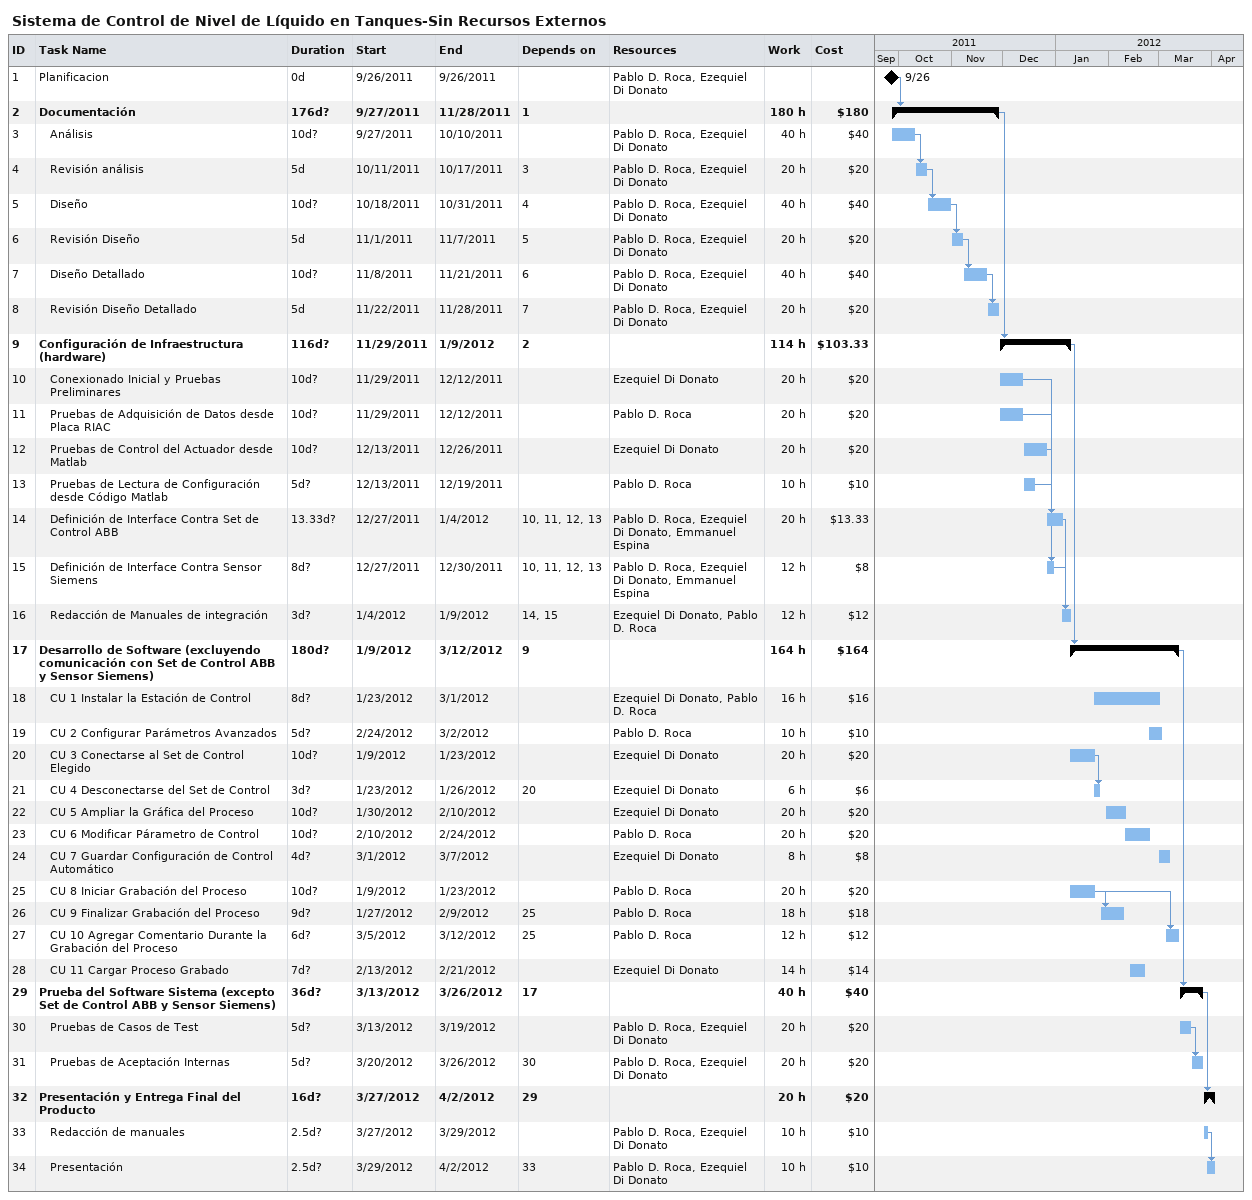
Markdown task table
Sistema de Control de Nivel de Líquido en Tanques-Sin Recursos Externos

| ID | Level | Task | Duration | Start | Finish | Predecessors | Resources | Work (h) | Cost ($) |
|---|---|---|---|---|---|---|---|---|---|
| 1 | 1 | Planificacion | 0d | 2011-09-26 | 2011-09-26 |  | Pablo D. Roca, Ezequiel Di Donato |  |  |
| 2 | 1 | **Documentación** | 176d? | 2011-09-27 | 2011-11-28 | 1 |  | 180 | 180 |
| 3 | 2 | Análisis | 10d? | 2011-09-27 | 2011-10-10 |  | Pablo D. Roca, Ezequiel Di Donato | 40 | 40 |
| 4 | 2 | Revisión análisis | 5d | 2011-10-11 | 2011-10-17 | 3 | Pablo D. Roca, Ezequiel Di Donato | 20 | 20 |
| 5 | 2 | Diseño | 10d? | 2011-10-18 | 2011-10-31 | 4 | Pablo D. Roca, Ezequiel Di Donato | 40 | 40 |
| 6 | 2 | Revisión Diseño | 5d | 2011-11-01 | 2011-11-07 | 5 | Pablo D. Roca, Ezequiel Di Donato | 20 | 20 |
| 7 | 2 | Diseño Detallado | 10d? | 2011-11-08 | 2011-11-21 | 6 | Pablo D. Roca, Ezequiel Di Donato | 40 | 40 |
| 8 | 2 | Revisión Diseño Detallado | 5d | 2011-11-22 | 2011-11-28 | 7 | Pablo D. Roca, Ezequiel Di Donato | 20 | 20 |
| 9 | 1 | **Configuración de Infraestructura (hardware)** | 116d? | 2011-11-29 | 2012-01-09 | 2 |  | 114 | 103.33 |
| 10 | 2 | Conexionado Inicial y Pruebas Preliminares | 10d? | 2011-11-29 | 2011-12-12 |  | Ezequiel Di Donato | 20 | 20 |
| 11 | 2 | Pruebas de Adquisición de Datos desde Placa RIAC | 10d? | 2011-11-29 | 2011-12-12 |  | Pablo D. Roca | 20 | 20 |
| 12 | 2 | Pruebas de Control del Actuador desde Matlab | 10d? | 2011-12-13 | 2011-12-26 |  | Ezequiel Di Donato | 20 | 20 |
| 13 | 2 | Pruebas de Lectura de Configuración desde Código Matlab | 5d? | 2011-12-13 | 2011-12-19 |  | Pablo D. Roca | 10 | 10 |
| 14 | 2 | Definición de Interface Contra Set de Control ABB | 13.33d? | 2011-12-27 | 2012-01-04 | 10, 11, 12, 13 | Pablo D. Roca, Ezequiel Di Donato, Emmanuel Espina | 20 | 13.33 |
| 15 | 2 | Definición de Interface Contra Sensor Siemens | 8d? | 2011-12-27 | 2011-12-30 | 10, 11, 12, 13 | Pablo D. Roca, Ezequiel Di Donato, Emmanuel Espina | 12 | 8 |
| 16 | 2 | Redacción de Manuales de integración | 3d? | 2012-01-04 | 2012-01-09 | 14, 15 | Ezequiel Di Donato, Pablo D. Roca | 12 | 12 |
| 17 | 1 | **Desarrollo de Software (excluyendo comunicación con Set de Control ABB y Sensor Siemens)** | 180d? | 2012-01-09 | 2012-03-12 | 9 |  | 164 | 164 |
| 18 | 2 | CU 1 Instalar la Estación de Control | 8d? | 2012-01-23 | 2012-03-01 |  | Ezequiel Di Donato, Pablo D. Roca | 16 | 16 |
| 19 | 2 | CU 2 Configurar Parámetros Avanzados | 5d? | 2012-02-24 | 2012-03-02 |  | Pablo D. Roca | 10 | 10 |
| 20 | 2 | CU 3 Conectarse al Set de Control Elegido | 10d? | 2012-01-09 | 2012-01-23 |  | Ezequiel Di Donato | 20 | 20 |
| 21 | 2 | CU 4 Desconectarse del Set de Control | 3d? | 2012-01-23 | 2012-01-26 | 20 | Ezequiel Di Donato | 6 | 6 |
| 22 | 2 | CU 5 Ampliar la Gráfica del Proceso | 10d? | 2012-01-30 | 2012-02-10 |  | Ezequiel Di Donato | 20 | 20 |
| 23 | 2 | CU 6 Modificar Párametro de Control | 10d? | 2012-02-10 | 2012-02-24 |  | Pablo D. Roca | 20 | 20 |
| 24 | 2 | CU 7 Guardar Configuración de Control Automático | 4d? | 2012-03-01 | 2012-03-07 |  | Ezequiel Di Donato | 8 | 8 |
| 25 | 2 | CU 8 Iniciar Grabación del Proceso | 10d? | 2012-01-09 | 2012-01-23 |  | Pablo D. Roca | 20 | 20 |
| 26 | 2 | CU 9 Finalizar Grabación del Proceso | 9d? | 2012-01-27 | 2012-02-09 | 25 | Pablo D. Roca | 18 | 18 |
| 27 | 2 | CU 10 Agregar Comentario Durante la Grabación del Proceso | 6d? | 2012-03-05 | 2012-03-12 | 25 | Pablo D. Roca | 12 | 12 |
| 28 | 2 | CU 11 Cargar Proceso Grabado | 7d? | 2012-02-13 | 2012-02-21 |  | Ezequiel Di Donato | 14 | 14 |
| 29 | 1 | **Prueba del Software Sistema (excepto Set de Control ABB y Sensor Siemens)** | 36d? | 2012-03-13 | 2012-03-26 | 17 |  | 40 | 40 |
| 30 | 2 | Pruebas de Casos de Test | 5d? | 2012-03-13 | 2012-03-19 |  | Pablo D. Roca, Ezequiel Di Donato | 20 | 20 |
| 31 | 2 | Pruebas de Aceptación Internas | 5d? | 2012-03-20 | 2012-03-26 | 30 | Pablo D. Roca, Ezequiel Di Donato | 20 | 20 |
| 32 | 1 | **Presentación y Entrega Final del Producto** | 16d? | 2012-03-27 | 2012-04-02 | 29 |  | 20 | 20 |
| 33 | 2 | Redacción de manuales | 2.5d? | 2012-03-27 | 2012-03-29 |  | Pablo D. Roca, Ezequiel Di Donato | 10 | 10 |
| 34 | 2 | Presentación | 2.5d? | 2012-03-29 | 2012-04-02 | 33 | Pablo D. Roca, Ezequiel Di Donato | 10 | 10 |
